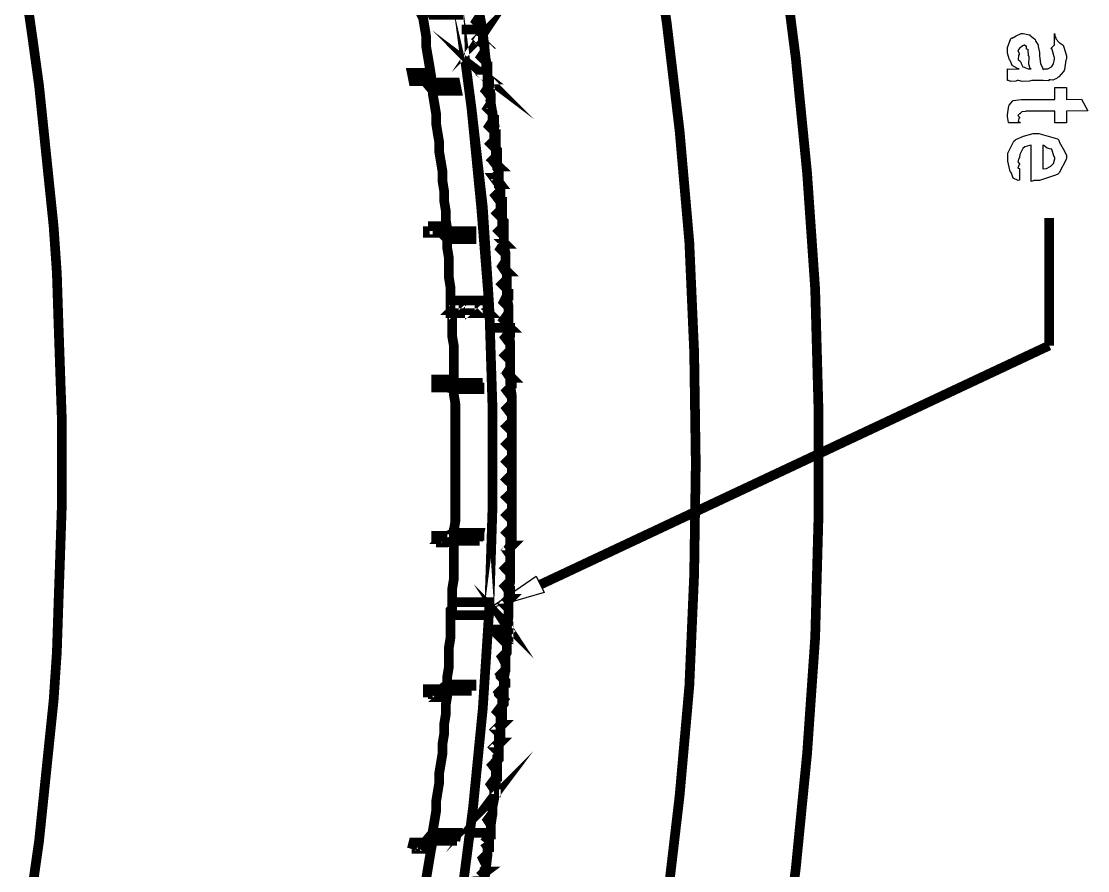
# Model space of a CAD drawing. Extents: x 0.1 to 11.6, y 0.3 to 16.2.
# Drawn here: x 6.293 to 7.395, y 5.406 to 6.283 of the extents above; entities that cross this region are included whole.
import ezdxf

# ---------------------------------------------------------------- set-up
doc = ezdxf.new("R2010")
doc.units = 0
doc.header["$MEASUREMENT"] = 0

msp = doc.modelspace()

# ---------------------------------------------------------------- linework, layer by layer
at = {"color": 0, "const_width": 0.01}
for points in [[(6.96001, 5.37001), (6.97331, 5.48335), (6.98335, 5.59668), (6.98833, 5.71164), (6.99001, 5.82667), (6.98833, 5.94168), (6.98335, 6.05501), (6.97331, 6.16997), (6.96001, 6.28168), (6.94336, 6.39333)], [(7.07835, 5.29167), (7.09332, 5.40831), (7.10499, 5.52669), (7.11333, 5.64665), (7.11664, 5.76665), (7.11664, 5.88667), (7.11333, 6.00667), (7.10499, 6.12668), (7.09332, 6.24501), (7.07835, 6.36165)], [(6.77165, 6.25168), (6.76833, 6.24669), (6.77333, 6.24164), (6.77001, 6.27165), (6.76167, 6.31999)], [(6.30501, 5.38997), (6.31168, 5.43668), (6.31668, 5.48503), (6.32167, 5.53331), (6.32667, 5.58165), (6.33003, 5.63167), (6.33165, 5.68001), (6.33333, 5.72835), (6.33501, 5.77832), (6.33501, 5.82667), (6.33501, 5.87668), (6.33333, 5.92503), (6.33165, 5.97331), (6.33003, 6.02333), (6.32667, 6.07167), (6.32167, 6.12001), (6.31668, 6.16835), (6.31168, 6.21669), (6.30501, 6.26497), (6.29833, 6.31168)], [(6.71669, 6.22), (6.71669, 6.22667), (6.715, 6.23665), (6.71332, 6.24669), (6.71164, 6.25667), (6.71164, 6.26665), (6.71001, 6.27669), (6.70833, 6.28668), (6.70665, 6.28999), (6.74501, 6.28999), (6.74501, 6.29167), (6.74501, 6.29335), (6.74501, 6.29497), (6.74501, 6.29665), (6.74333, 6.29833), (6.74333, 6.30003), (6.74333, 6.30165), (6.70503, 6.30165)], [(6.76497, 6.26497), (6.76665, 6.26497), (6.77001, 6.27001), (6.76497, 6.26497), (6.77001, 6.25999)], [(6.76665, 6.29497), (6.76665, 6.29335), (6.76665, 6.29167), (6.76665, 6.28999), (6.76665, 6.28836), (6.76335, 6.28331), (6.76833, 6.27832), (6.76833, 6.27669), (6.76833, 6.27501), (6.74832, 6.27501), (6.76833, 6.27501), (6.76833, 6.27669), (6.76833, 6.27832), (6.76335, 6.28331)], [(6.76335, 6.28331), (6.76665, 6.28836)], [(6.76833, 6.27832), (6.77001, 6.27832)], [(6.76833, 6.27501), (6.77001, 6.27501)], [(6.76833, 6.27501), (6.77001, 6.27501)], [(6.76833, 6.27501), (6.77001, 6.27501)], [(6.77832, 6.20665), (6.77669, 6.21669), (6.77669, 6.21832), (6.77669, 6.22), (6.77501, 6.22), (6.77501, 6.22168), (6.77501, 6.22331), (6.77669, 6.22331), (6.77001, 6.22835), (6.77501, 6.22331), (6.77501, 6.23503), (6.77333, 6.23503)], [(6.76833, 6.24669), (6.77165, 6.25168), (6.77165, 6.25331), (6.77165, 6.25499), (6.77165, 6.25667), (6.77165, 6.25836), (6.77001, 6.25999), (6.77165, 6.25999), (6.76665, 6.26497)], [(6.77001, 6.27001), (6.77165, 6.27001)], [(6.77165, 6.25999), (6.77165, 6.25836), (6.77165, 6.25667), (6.77165, 6.25499), (6.77165, 6.25331), (6.77165, 6.25168)], [(6.77001, 6.22835), (6.77333, 6.23503), (6.77333, 6.23665), (6.77333, 6.23833), (6.77333, 6.24001), (6.77333, 6.24164), (6.76833, 6.24669)], [(6.77001, 6.22835), (6.77501, 6.23503), (6.77501, 6.23665), (6.77333, 6.23665), (6.77333, 6.23833), (6.77333, 6.24001), (6.77333, 6.24164)], [(6.77333, 6.24164), (6.77501, 6.24164)], [(6.74164, 6.22), (6.71669, 6.22), (6.71001, 6.22999), (6.69667, 6.22999), (6.69835, 6.22168), (6.71001, 6.22168)], [(6.69667, 6.22999), (6.71001, 6.22999), (6.71669, 6.22)], [(6.71001, 6.22999), (6.71001, 6.22168), (6.71832, 6.21164)], [(6.70335, 6.22667), (6.70335, 6.22499)], [(6.70335, 6.22499), (6.70503, 6.22499)], [(6.71669, 6.22), (6.71832, 6.22)], [(6.71669, 6.22), (6.71832, 6.22)], [(6.74164, 6.22), (6.74333, 6.21164)], [(6.77832, 6.20503), (6.77832, 6.20665), (6.77333, 6.21164), (6.77669, 6.21669), (6.77669, 6.21832), (6.77669, 6.22), (6.77669, 6.22168), (6.77669, 6.22331)], [(6.73335, 6.06668), (6.73335, 6.06836), (6.73167, 6.07835), (6.73167, 6.08832), (6.72999, 6.09831), (6.72999, 6.10835), (6.72835, 6.11833), (6.72835, 6.12831), (6.72667, 6.13835), (6.72499, 6.14833), (6.72499, 6.15831), (6.72331, 6.16835), (6.72168, 6.17833), (6.72168, 6.18832), (6.72, 6.19835), (6.71832, 6.20833), (6.71832, 6.21164)], [(6.77669, 6.21669), (6.77333, 6.21164), (6.77832, 6.20503), (6.77832, 6.20335), (6.77832, 6.20167), (6.77832, 6.19997), (6.77832, 6.19835)], [(6.77333, 6.21164), (6.77501, 6.21164)], [(6.77501, 6.19336), (6.77832, 6.19835), (6.77832, 6.19997), (6.77832, 6.20167), (6.77832, 6.20335), (6.77832, 6.20503), (6.77832, 6.20665)], [(6.78168, 6.16997), (6.78168, 6.17503), (6.78168, 6.18001), (6.78, 6.18001), (6.78, 6.18164), (6.78, 6.18332), (6.78, 6.185), (6.78, 6.18668), (6.78, 6.18832), (6.77501, 6.19336)], [(6.77669, 6.17503), (6.78168, 6.18001), (6.78168, 6.18164), (6.78, 6.18164), (6.78, 6.18332), (6.78, 6.185), (6.78, 6.18668), (6.78, 6.18832)], [(6.78, 6.18832), (6.78168, 6.18832)], [(6.78, 6.18001), (6.77669, 6.17503), (6.78168, 6.16997)], [(6.785, 6.14501), (6.785, 6.14665), (6.78331, 6.14665), (6.78331, 6.14833), (6.78331, 6.15001), (6.78331, 6.15169), (6.78331, 6.16168), (6.78168, 6.16336), (6.78168, 6.16499), (6.78168, 6.16667), (6.78168, 6.16835), (6.78168, 6.16997), (6.77669, 6.17503)], [(6.78168, 6.16997), (6.78168, 6.16835), (6.78168, 6.16667), (6.78331, 6.16667), (6.78331, 6.16499), (6.78331, 6.16336), (6.78331, 6.16168), (6.77832, 6.15668), (6.78331, 6.15169), (6.77832, 6.15668)], [(6.78331, 6.16168), (6.77832, 6.15668)], [(6.78331, 6.16168), (6.785, 6.16168)], [(6.78168, 6.12169), (6.78668, 6.12668), (6.78668, 6.12831), (6.78668, 6.12999), (6.785, 6.13167), (6.785, 6.13336), (6.78668, 6.13336), (6.78, 6.13997), (6.785, 6.14501)], [(6.78331, 6.15169), (6.785, 6.15001), (6.785, 6.14833), (6.785, 6.14665), (6.785, 6.14501), (6.78, 6.13997), (6.785, 6.13336), (6.785, 6.14501)], [(6.78331, 6.15169), (6.785, 6.15169)], [(6.78, 6.13997), (6.78168, 6.13997)], [(6.78668, 6.13336), (6.78668, 6.13167), (6.78668, 6.12999), (6.78668, 6.12831), (6.78668, 6.12668)], [(6.78836, 6.09831), (6.78836, 6.10835), (6.78836, 6.11003), (6.78836, 6.11165), (6.78668, 6.11333), (6.78668, 6.11501), (6.78168, 6.12169), (6.78331, 6.12169), (6.78668, 6.12668)], [(6.78331, 6.12169), (6.785, 6.12169)], [(6.78668, 6.11501), (6.78836, 6.11501), (6.78331, 6.12169)], [(6.78668, 6.11664), (6.78668, 6.125), (6.78668, 6.12668)], [(6.78836, 6.11501), (6.78836, 6.11333), (6.78836, 6.11165), (6.78836, 6.11003), (6.78836, 6.10835), (6.78331, 6.10335), (6.78836, 6.09668), (6.78331, 6.10335), (6.78836, 6.10835)], [(6.78331, 6.10335), (6.785, 6.10335)], [(6.79167, 6.06168), (6.79167, 6.07167), (6.78999, 6.07335), (6.78999, 6.07497), (6.78999, 6.07667), (6.78999, 6.07835), (6.78999, 6.08003), (6.785, 6.08501), (6.78999, 6.09), (6.78999, 6.09169), (6.78999, 6.09332), (6.78999, 6.095), (6.78999, 6.09668), (6.78836, 6.09668), (6.78836, 6.095), (6.78836, 6.09332), (6.78999, 6.09332), (6.78999, 6.09169), (6.78999, 6.09), (6.78999, 6.08003)], [(6.78999, 6.09), (6.785, 6.08501), (6.78999, 6.08003)], [(6.78836, 6.09668), (6.78999, 6.09668)], [(6.78999, 6.08003), (6.78999, 6.07835), (6.79167, 6.07667), (6.79167, 6.07497), (6.79167, 6.07335), (6.79167, 6.07167), (6.78668, 6.06668), (6.79167, 6.06168)], [(6.785, 6.08501), (6.78668, 6.08501)], [(7.35499, 5.94835), (7.35499, 6.08003)], [(6.75836, 6.05832), (6.75836, 6.06668), (6.73335, 6.06668), (6.72667, 6.07167), (6.71332, 6.07167), (6.72499, 6.07167), (6.73167, 6.06668)], [(6.71332, 6.07167), (6.71332, 6.065), (6.72667, 6.065)], [(6.72, 6.06836), (6.71832, 6.06836), (6.72, 6.06836), (6.72, 6.06668)], [(6.72499, 6.07167), (6.72667, 6.065), (6.73335, 6.05832)], [(6.73335, 6.06668), (6.73503, 6.06668)], [(6.73335, 6.06668), (6.73503, 6.06668)], [(6.73335, 6.06668), (6.73503, 6.06668)], [(6.75836, 6.06668), (6.75999, 6.06668)], [(6.79167, 6.07167), (6.78668, 6.06668)], [(6.79335, 6.04335), (6.79167, 6.05333), (6.79167, 6.05501), (6.79167, 6.05664), (6.79167, 6.05832), (6.79167, 6.06), (6.79167, 6.06168), (6.78668, 6.06668)], [(6.79167, 6.07167), (6.79335, 6.07167)], [(6.73665, 5.99501), (6.73665, 5.99832), (6.73665, 6.00836), (6.73503, 6.01833), (6.73503, 6.02832), (6.73503, 6.03836), (6.73335, 6.04833), (6.73335, 6.05832)], [(6.75836, 6.05832), (6.75999, 6.05832)], [(6.79167, 6.06168), (6.79167, 6.06), (6.79167, 6.05832), (6.79167, 6.05664), (6.79167, 6.05501), (6.79335, 6.05333), (6.79167, 6.05333), (6.78836, 6.04833), (6.79335, 6.04335)], [(6.79335, 6.05333), (6.78836, 6.04833)], [(6.79335, 6.04335), (6.79335, 6.04167), (6.79335, 6.03999), (6.79335, 6.03836), (6.79335, 6.03668), (6.79335, 6.035), (6.78999, 6.03), (6.79335, 6.02501), (6.79497, 6.02333), (6.79497, 6.02165), (6.79497, 6.02001), (6.79497, 6.01833), (6.79497, 6.01665), (6.78999, 6.01167), (6.79497, 6.00667), (6.79497, 6.00499), (6.79497, 6.00331), (6.79497, 6.00168), (6.79497, 6), (6.79167, 5.99333), (6.79665, 5.98833), (6.79665, 5.98665), (6.79665, 5.98503), (6.79665, 5.98335), (6.79665, 5.98167), (6.79167, 5.97499), (6.79665, 5.97), (6.79665, 5.96832), (6.79665, 5.96669), (6.77669, 5.96669), (6.79665, 5.96669), (6.79665, 5.965), (6.79665, 5.96332), (6.79665, 5.96164), (6.79335, 5.95665), (6.79833, 5.94997), (6.79833, 5.94835), (6.79833, 5.94667), (6.79833, 5.94499), (6.79833, 5.94336), (6.79335, 5.93832), (6.79833, 5.93332)], [(6.79335, 6.02501), (6.79335, 6.02669), (6.79335, 6.035), (6.79335, 6.03668), (6.79335, 6.03836), (6.79335, 6.03999), (6.79335, 6.04167), (6.79335, 6.04335), (6.78836, 6.04833)], [(6.79335, 6.035), (6.78999, 6.03), (6.79497, 6.02501), (6.79335, 6.02501)], [(6.78999, 6.03), (6.79167, 6.03)], [(6.79497, 6.02501), (6.79497, 6.02333), (6.79497, 6.02165), (6.79497, 6.02001), (6.79497, 6.01833), (6.79497, 6.01665)], [(6.79497, 6.01665), (6.78999, 6.01167), (6.79497, 6.00667)], [(6.78999, 6.01167), (6.79167, 6.01167)], [(6.79497, 6.00667), (6.79497, 6.01665)], [(6.79665, 6), (6.79167, 5.99333)], [(6.79497, 6.00667), (6.79497, 6.00499), (6.79497, 6.00331), (6.79497, 6.00168), (6.79665, 6.00168), (6.79665, 6), (6.79497, 6)], [(6.79665, 5.98833), (6.79497, 5.99832)], [(6.77501, 5.99501), (6.73665, 5.99501)], [(6.77669, 5.98167), (6.77669, 5.98335), (6.77669, 5.98503), (6.77669, 5.98665), (6.77669, 5.98833), (6.77669, 5.99001), (6.77501, 5.99164), (6.77501, 5.99333), (6.77501, 5.99501)], [(6.77669, 5.98833), (6.77832, 5.98833)], [(6.77669, 5.98833), (6.77832, 5.98833)], [(6.79665, 5.98833), (6.79167, 5.99333)], [(6.79167, 5.97499), (6.79335, 5.97499), (6.79665, 5.98167), (6.79665, 5.98335), (6.79665, 5.98503), (6.79665, 5.98665), (6.79665, 5.98833)], [(6.74001, 5.91), (6.74001, 5.91835), (6.74001, 5.92833), (6.74001, 5.93832), (6.74001, 5.94835), (6.73833, 5.95833), (6.73833, 5.96832), (6.73833, 5.97835), (6.73833, 5.98167)], [(6.74001, 5.98665), (6.74001, 5.98503)], [(6.75667, 5.98665), (6.75667, 5.98503)], [(6.77333, 5.98665), (6.77333, 5.98503)], [(6.77669, 5.98167), (6.77832, 5.98167)], [(6.79665, 5.98167), (6.79833, 5.98167)], [(6.79665, 5.97), (6.79665, 5.97667), (6.79665, 5.97999)], [(6.79335, 5.97499), (6.79665, 5.97), (6.79665, 5.96832), (6.79833, 5.96669), (6.79665, 5.96669), (6.79833, 5.96669), (6.79833, 5.965), (6.79833, 5.96332), (6.79833, 5.96164), (6.79665, 5.96164)], [(6.79665, 5.97), (6.79833, 5.97)], [(6.79833, 5.96669), (6.80003, 5.96669)], [(6.79833, 5.96164), (6.79335, 5.95665), (6.79833, 5.94997)], [(6.79335, 5.95665), (6.79497, 5.95665)], [(6.79833, 5.95167), (6.79665, 5.96164)], [(6.79665, 5.66997), (6.79167, 5.66336), (6.79665, 5.66997), (6.79665, 5.67165), (6.79665, 5.67333), (6.79665, 5.67503), (6.79665, 5.67665), (6.79167, 5.68164), (6.79665, 5.68668), (6.79665, 5.68832), (6.79665, 5.69), (6.79665, 5.69168), (6.79665, 5.69336), (6.79665, 5.69499), (6.79335, 5.69997), (6.79833, 5.70503), (6.79833, 5.70665), (6.79833, 5.70833), (6.79833, 5.71001), (6.79833, 5.71164), (6.79833, 5.71332), (6.79335, 5.71832), (6.79833, 5.72331), (6.79833, 5.72499), (6.79833, 5.72667), (6.79833, 5.72835), (6.79833, 5.72999), (6.79833, 5.73167), (6.79497, 5.73665), (6.79833, 5.74164), (6.79833, 5.74333), (6.79833, 5.74501), (6.80003, 5.74501), (6.80003, 5.74669), (6.80003, 5.74832), (6.80003, 5.75), (6.79497, 5.75499), (6.80003, 5.75999), (6.80003, 5.76167), (6.80003, 5.76335), (6.80003, 5.76497), (6.80003, 5.76665), (6.80003, 5.76833), (6.79497, 5.77333), (6.80003, 5.77832), (6.80003, 5.78), (6.80003, 5.78168), (6.80003, 5.78331), (6.80003, 5.785), (6.80003, 5.78668), (6.79497, 5.79167), (6.80003, 5.79665), (6.80003, 5.79833), (6.80003, 5.80003), (6.80003, 5.80165), (6.80003, 5.80333), (6.80003, 5.80501), (6.79497, 5.81), (6.80003, 5.815), (6.80003, 5.81668), (6.80003, 5.81836), (6.80003, 5.81999), (6.80003, 5.82167), (6.80003, 5.82335), (6.79497, 5.82835), (6.80003, 5.83333), (6.80003, 5.83501), (6.80003, 5.83664), (6.80003, 5.83832), (6.80003, 5.84), (6.80003, 5.84169), (6.79497, 5.84668), (6.80003, 5.85167), (6.80003, 5.85335), (6.80003, 5.85499), (6.80003, 5.85667), (6.80003, 5.85835), (6.80003, 5.86003), (6.79497, 5.86501), (6.80003, 5.87001), (6.80003, 5.87169), (6.80003, 5.87332), (6.80003, 5.875), (6.80003, 5.87668), (6.79497, 5.88336), (6.80003, 5.88835), (6.80003, 5.88997), (6.80003, 5.89165), (6.80003, 5.89333), (6.80003, 5.89501), (6.79497, 5.90169), (6.80003, 5.90668), (6.80003, 5.90831), (6.79833, 5.91), (6.79833, 5.91168), (6.79833, 5.91336), (6.79833, 5.91499), (6.79497, 5.91997), (6.79833, 5.92503), (6.79833, 5.92665), (6.79833, 5.92833), (6.79833, 5.93001), (6.79833, 5.93164), (6.79833, 5.93332), (6.79335, 5.93832), (6.79833, 5.94336), (6.79833, 5.94499), (6.79833, 5.94667), (6.79833, 5.94835), (6.79833, 5.94997)], [(6.79833, 5.93332), (6.79833, 5.94336)], [(6.79833, 5.94336), (6.80003, 5.94336)], [(6.83003, 5.70167), (7.35499, 5.94835)], [(6.79833, 5.91499), (6.80003, 5.91499), (6.79497, 5.91997), (6.79833, 5.92503), (6.79833, 5.92665), (6.79833, 5.92833), (6.79833, 5.93001), (6.79833, 5.93164), (6.79833, 5.93332)], [(6.79335, 5.93832), (6.79497, 5.93832)], [(6.79833, 5.91499), (6.79833, 5.92503)], [(6.79833, 5.92503), (6.80003, 5.92503)], [(6.76497, 5.91), (6.76665, 5.91), (6.74001, 5.91), (6.73335, 5.91336), (6.72168, 5.91336), (6.72168, 5.91168), (6.72168, 5.905), (6.73335, 5.905)], [(6.72168, 5.91168), (6.73335, 5.91168), (6.74001, 5.91)], [(6.72835, 5.91), (6.72667, 5.91), (6.72667, 5.90831), (6.72835, 5.90831)], [(6.73335, 5.91168), (6.73335, 5.905), (6.74001, 5.90332)], [(6.74001, 5.91), (6.74164, 5.91)], [(6.76665, 5.91), (6.76665, 5.90332), (6.76497, 5.90332)], [(6.79497, 5.91997), (6.79665, 5.91997)], [(6.79497, 5.90169), (6.80003, 5.90668), (6.80003, 5.90831), (6.80003, 5.91), (6.80003, 5.91168), (6.80003, 5.91336), (6.80003, 5.91499)], [(6.74001, 5.75499), (6.74001, 5.75667), (6.74164, 5.76665), (6.74164, 5.77669), (6.74164, 5.78668), (6.74164, 5.79665), (6.74164, 5.80832), (6.74164, 5.81668), (6.74164, 5.82667), (6.74164, 5.83832), (6.74164, 5.84831), (6.74164, 5.85835), (6.74164, 5.86833), (6.74164, 5.87831), (6.74164, 5.88835), (6.74001, 5.89833), (6.74001, 5.90332)], [(6.80003, 5.89501), (6.79497, 5.90169)], [(6.80003, 5.89665), (6.79833, 5.90668)], [(6.80003, 5.90668), (6.80165, 5.90668)], [(6.80003, 5.88835), (6.79497, 5.88336)], [(6.80003, 5.89501), (6.80003, 5.89333), (6.80003, 5.89165), (6.80003, 5.88997), (6.80003, 5.88835)], [(6.80003, 5.87831), (6.80003, 5.88835)], [(6.79497, 5.88336), (6.80003, 5.87668), (6.80003, 5.875), (6.80003, 5.87332), (6.80003, 5.87169), (6.80003, 5.87001)], [(6.80003, 5.87001), (6.79497, 5.86501), (6.80003, 5.86003)], [(6.80003, 5.87668), (6.80165, 5.87668)], [(6.80003, 5.86003), (6.80003, 5.87001)], [(6.79497, 5.86501), (6.79665, 5.86501)], [(6.80003, 5.86003), (6.80003, 5.85835), (6.80003, 5.85667), (6.80003, 5.85499), (6.80003, 5.85335), (6.80003, 5.85167)], [(6.80003, 5.85167), (6.79665, 5.84668), (6.79497, 5.84668)], [(6.80003, 5.84169), (6.79665, 5.84668)], [(6.80003, 5.84169), (6.80003, 5.85167)], [(6.80003, 5.83333), (6.79665, 5.82835), (6.79497, 5.82835)], [(6.80003, 5.84169), (6.80003, 5.84), (6.80003, 5.83832), (6.80003, 5.83664), (6.80003, 5.83501), (6.80003, 5.83333)], [(6.80003, 5.82335), (6.80003, 5.82667), (6.80003, 5.83333)], [(6.79665, 5.82835), (6.80003, 5.82335)], [(6.80003, 5.82335), (6.80003, 5.82167), (6.80003, 5.81999), (6.80003, 5.81836), (6.80003, 5.81668), (6.80003, 5.815)], [(6.79665, 5.81), (6.80003, 5.815)], [(6.80003, 5.80501), (6.80003, 5.815)], [(6.80003, 5.80501), (6.79665, 5.81), (6.79497, 5.81)], [(6.79665, 5.81), (6.79833, 5.81)], [(6.80003, 5.80501), (6.80003, 5.80333), (6.80003, 5.80165), (6.80003, 5.80003), (6.80003, 5.79833), (6.80003, 5.79665)], [(6.80003, 5.79665), (6.79497, 5.79167), (6.80003, 5.78668)], [(6.79497, 5.79167), (6.79665, 5.79167)], [(6.80003, 5.78668), (6.80003, 5.79665)], [(6.80003, 5.78668), (6.80003, 5.785), (6.80003, 5.78331), (6.80003, 5.78168), (6.80003, 5.78), (6.80003, 5.77832), (6.79497, 5.77333)], [(6.80003, 5.76833), (6.80003, 5.77669), (6.80003, 5.77832)], [(6.80003, 5.77832), (6.80165, 5.77832)], [(6.80003, 5.76833), (6.79497, 5.77333)], [(6.80003, 5.76833), (6.80003, 5.76665), (6.80003, 5.76497), (6.80003, 5.76335), (6.80003, 5.76167), (6.80003, 5.75999)], [(6.80003, 5.74164), (6.80003, 5.74333), (6.80003, 5.74501), (6.80003, 5.74669), (6.80003, 5.74832), (6.80003, 5.75), (6.79497, 5.75499), (6.80003, 5.75999)], [(6.80003, 5.75), (6.80003, 5.75999)], [(6.72835, 5.75), (6.72667, 5.74832), (6.72835, 5.74832), (6.72835, 5.74669)], [(6.73335, 5.75168), (6.72168, 5.75168), (6.72168, 5.74501)], [(6.72168, 5.74501), (6.72331, 5.74501)], [(6.74001, 5.75499), (6.73335, 5.75168), (6.73335, 5.74501)], [(6.73833, 5.68332), (6.73833, 5.68668), (6.73833, 5.69667), (6.74001, 5.70665), (6.74001, 5.71669), (6.74001, 5.72667), (6.74001, 5.73665), (6.74001, 5.74669)], [(6.76497, 5.74669), (6.76665, 5.75499), (6.74001, 5.75499), (6.74001, 5.74669)], [(6.74001, 5.74669), (6.74164, 5.74669)], [(6.76665, 5.75499), (6.76665, 5.74669)], [(6.76665, 5.75499), (6.76833, 5.75499)], [(6.79497, 5.75499), (6.79665, 5.75499)], [(6.80003, 5.75), (6.80165, 5.75)], [(6.79497, 5.73665), (6.80003, 5.74164), (6.79833, 5.74164)], [(6.79833, 5.72331), (6.79833, 5.72499), (6.79833, 5.72667), (6.79833, 5.72835), (6.79833, 5.72999), (6.79833, 5.73167), (6.79497, 5.73665)], [(6.79833, 5.73167), (6.79833, 5.74164)], [(6.79497, 5.71832), (6.79833, 5.72331)], [(6.79833, 5.73167), (6.80003, 5.73167)], [(6.79833, 5.71332), (6.79833, 5.72331)], [(6.79833, 5.70503), (6.79833, 5.70665), (6.79833, 5.70833), (6.79833, 5.71001), (6.79833, 5.71164), (6.79833, 5.71332), (6.79497, 5.71832), (6.79335, 5.71832)], [(6.79833, 5.71332), (6.80003, 5.71332)], [(6.79833, 5.70503), (6.79335, 5.69997), (6.79833, 5.69499)], [(6.79665, 5.69499), (6.79833, 5.70503)], [(6.78999, 5.64501), (6.79497, 5.65169), (6.79497, 5.65332), (6.79497, 5.655), (6.77501, 5.655), (6.79497, 5.655), (6.79665, 5.65332), (6.79665, 5.655), (6.79665, 5.65668), (6.79665, 5.65831), (6.79497, 5.65831), (6.79167, 5.66336), (6.79665, 5.65831)], [(6.79335, 5.69997), (6.79497, 5.69997)], [(6.79665, 5.69499), (6.79833, 5.69499), (6.79833, 5.69336), (6.79833, 5.69168), (6.79833, 5.69), (6.79833, 5.68832), (6.79833, 5.68668)], [(6.77669, 5.68332), (6.77832, 5.68332)], [(6.77669, 5.66997), (6.77669, 5.67165), (6.77669, 5.67333), (6.77669, 5.67503), (6.77669, 5.67665), (6.77669, 5.67833), (6.77669, 5.68001), (6.77669, 5.68164), (6.77669, 5.68332)], [(6.79335, 5.68164), (6.79833, 5.68668), (6.79665, 5.68668)], [(6.79665, 5.67665), (6.79335, 5.68164), (6.79167, 5.68164)], [(6.79665, 5.67665), (6.79665, 5.68668)], [(6.34999, 4.35499), (6.39833, 4.41997), (6.44336, 4.48833), (6.48503, 4.56), (6.52669, 4.63835), (6.565, 4.72), (6.59831, 4.80165), (6.63167, 4.89165), (6.66168, 4.98335), (6.68668, 5.07497), (6.71001, 5.17165), (6.72999, 5.27001), (6.74669, 5.36833), (6.75999, 5.47168), (6.77001, 5.57335), (6.77669, 5.67665), (6.77001, 5.57335), (6.75999, 5.47168), (6.74669, 5.36833)], [(6.73335, 5.59831), (6.73335, 5.60667), (6.73503, 5.61664), (6.73503, 5.62668), (6.73503, 5.63667), (6.73665, 5.64665), (6.73665, 5.65668), (6.73665, 5.66667), (6.73833, 5.66997)], [(6.73665, 5.66997), (6.73833, 5.66997), (6.77669, 5.66997), (6.77501, 5.66997)], [(6.74001, 5.67333), (6.74001, 5.67165)], [(6.75667, 5.67333), (6.75667, 5.67165)], [(6.77333, 5.67333), (6.77333, 5.67165)], [(6.77669, 5.67665), (6.77832, 5.67665)], [(6.77669, 5.67665), (6.77832, 5.67665)], [(6.77669, 5.67665), (6.77832, 5.67665)], [(6.79335, 5.62169), (6.79335, 5.62831), (6.79497, 5.63167), (6.79497, 5.63336), (6.79497, 5.63499), (6.79497, 5.63667), (6.79497, 5.63835), (6.79497, 5.63997), (6.79497, 5.65001), (6.79497, 5.65169), (6.79665, 5.65332), (6.79497, 5.655), (6.79497, 5.65668), (6.79497, 5.65831), (6.79665, 5.66835)], [(6.79665, 5.67665), (6.79665, 5.67503), (6.79665, 5.67333), (6.79665, 5.67165), (6.79665, 5.66997)], [(6.79167, 5.66336), (6.79335, 5.66336)], [(6.79167, 5.64501), (6.79497, 5.65001), (6.79497, 5.65169)], [(6.78168, 5.48335), (6.77669, 5.47667), (6.78168, 5.48167), (6.78168, 5.48335), (6.78168, 5.48503), (6.78168, 5.48665), (6.78168, 5.48833), (6.78168, 5.49001), (6.77832, 5.49501), (6.78331, 5.50168), (6.78331, 5.50331), (6.78331, 5.50499), (6.78331, 5.50667), (6.785, 5.50667), (6.785, 5.50836), (6.78, 5.51497), (6.785, 5.52001), (6.785, 5.52165), (6.785, 5.52333), (6.78668, 5.52501), (6.78668, 5.52669), (6.78668, 5.52832), (6.78168, 5.53331), (6.78668, 5.53836), (6.78668, 5.53999), (6.78668, 5.54167), (6.78836, 5.54167), (6.78836, 5.54335), (6.78836, 5.54497), (6.78836, 5.54665), (6.78331, 5.55165), (6.78836, 5.55664), (6.78836, 5.55832), (6.78836, 5.56), (6.78836, 5.56168), (6.78999, 5.56168), (6.78999, 5.56332), (6.78999, 5.565), (6.785, 5.56999), (6.78999, 5.57667), (6.78999, 5.57835), (6.78999, 5.58003), (6.78999, 5.58165), (6.79167, 5.58333), (6.78668, 5.59), (6.79167, 5.595), (6.79167, 5.59668), (6.79167, 5.59831), (6.79167, 5.59999), (6.79167, 5.60167), (6.79167, 5.60335), (6.78836, 5.60835), (6.79335, 5.61333), (6.79335, 5.61501), (6.79335, 5.61664), (6.79335, 5.61833), (6.79335, 5.62001), (6.79335, 5.62169), (6.78999, 5.62668), (6.79497, 5.63167), (6.79497, 5.63336), (6.79497, 5.63499), (6.79497, 5.63667), (6.79497, 5.63835), (6.79497, 5.63997), (6.78999, 5.64501), (6.79167, 5.64501), (6.79497, 5.63997)], [(6.78999, 5.62668), (6.79497, 5.63167)], [(6.79335, 5.62001), (6.78999, 5.62668)], [(6.79335, 5.62169), (6.79335, 5.62001), (6.79335, 5.61833), (6.79335, 5.61664), (6.79335, 5.61501), (6.79335, 5.61333), (6.78836, 5.60667)], [(6.79335, 5.61333), (6.79167, 5.60335), (6.79335, 5.60167), (6.79335, 5.59999), (6.79167, 5.59999), (6.79167, 5.59831), (6.79167, 5.59668), (6.79167, 5.595)], [(6.79335, 5.61333), (6.79497, 5.61333)], [(6.78668, 5.58832), (6.79167, 5.595), (6.79167, 5.58333), (6.79167, 5.58165), (6.79167, 5.58003), (6.79167, 5.57835), (6.78999, 5.57667), (6.78999, 5.57497), (6.78999, 5.565), (6.78999, 5.56332), (6.78999, 5.56168), (6.78999, 5.56), (6.78999, 5.55832), (6.78999, 5.55664)], [(6.79335, 5.60167), (6.78836, 5.60667), (6.78836, 5.60835)], [(6.72667, 5.59332), (6.71332, 5.59332), (6.71332, 5.58501)], [(6.71832, 5.44499), (6.71832, 5.44667), (6.72, 5.45665), (6.72168, 5.46669), (6.72168, 5.47667), (6.72331, 5.48665), (6.72499, 5.49669), (6.72499, 5.50667), (6.72667, 5.51665), (6.72835, 5.52669), (6.72835, 5.53668), (6.72999, 5.54665), (6.72999, 5.55664), (6.73167, 5.56668), (6.73167, 5.57667), (6.73335, 5.58664), (6.73335, 5.59169)], [(6.73335, 5.59831), (6.72667, 5.59332), (6.72499, 5.58501)], [(6.75836, 5.59169), (6.75836, 5.59831), (6.73335, 5.59831), (6.73335, 5.59169)], [(6.73335, 5.59169), (6.73503, 5.59169)], [(6.75836, 5.59831), (6.75836, 5.59169)], [(6.72, 5.59), (6.72, 5.58832)], [(6.79167, 5.58333), (6.78668, 5.58832), (6.78668, 5.59)], [(6.785, 5.56999), (6.78999, 5.57497), (6.78999, 5.57667)], [(6.78999, 5.565), (6.785, 5.56999)], [(6.785, 5.55165), (6.78999, 5.55664), (6.78836, 5.55664)], [(6.78836, 5.54665), (6.785, 5.55165), (6.78331, 5.55165)], [(6.78836, 5.55664), (6.78836, 5.54665), (6.78836, 5.54497), (6.78836, 5.54335), (6.78836, 5.54167), (6.78836, 5.53999), (6.78836, 5.53836)], [(6.78668, 5.53836), (6.78668, 5.52832), (6.78668, 5.52669), (6.78668, 5.52501), (6.78668, 5.52333), (6.78668, 5.52165), (6.785, 5.52001), (6.78, 5.51497), (6.785, 5.50836)], [(6.78331, 5.53331), (6.78836, 5.53836), (6.78668, 5.53836)], [(6.78668, 5.52832), (6.78331, 5.53331), (6.78168, 5.53331)], [(6.78, 5.51497), (6.78168, 5.51497)], [(6.785, 5.52001), (6.78668, 5.52001)], [(6.785, 5.50999), (6.785, 5.52001)], [(6.785, 5.50836), (6.785, 5.50667), (6.785, 5.50499), (6.785, 5.50331), (6.78331, 5.50331), (6.78331, 5.50168), (6.78331, 5.49001)], [(6.77832, 5.49501), (6.78331, 5.50168)], [(6.78331, 5.49001), (6.77832, 5.49501)], [(6.78, 5.47168), (6.78168, 5.47999), (6.78168, 5.48167)], [(6.78168, 5.49001), (6.78331, 5.49001), (6.78331, 5.48833), (6.78331, 5.48665), (6.78168, 5.48665), (6.78168, 5.48503), (6.78168, 5.48335), (6.78168, 5.48167)], [(6.77669, 5.47667), (6.77832, 5.47667)], [(6.78, 5.47168), (6.78168, 5.47168)], [(6.77501, 5.45833), (6.78, 5.465)], [(6.75836, 5.44499), (6.75667, 5.44499), (6.77832, 5.44499), (6.77832, 5.44667), (6.77832, 5.44835), (6.77832, 5.44997), (6.77832, 5.45167), (6.77832, 5.45335), (6.77832, 5.45167), (6.77832, 5.44997), (6.77832, 5.44835), (6.77669, 5.44667), (6.77669, 5.44499), (6.75667, 5.44499)], [(6.77832, 5.45335), (6.77501, 5.45833)], [(6.70833, 5.375), (6.71001, 5.37831), (6.71164, 5.38835), (6.71164, 5.39833), (6.71332, 5.40831), (6.715, 5.41835), (6.71669, 5.42833), (6.71832, 5.43668)], [(6.71832, 5.44499), (6.71001, 5.435), (6.71001, 5.42833)], [(6.74333, 5.44499), (6.74164, 5.43668), (6.74333, 5.44499), (6.71832, 5.44499), (6.71669, 5.43668), (6.71832, 5.43668), (6.71669, 5.43668)], [(6.71669, 5.43668), (6.71832, 5.43668)], [(6.74164, 5.43668), (6.74333, 5.43668)], [(6.74333, 5.44499), (6.74501, 5.44499)], [(6.77165, 5.435), (6.77669, 5.44168), (6.77669, 5.44336), (6.77669, 5.44499), (6.77832, 5.44499), (6.77669, 5.44499), (6.75667, 5.44499)], [(6.75836, 5.44499), (6.75999, 5.44499)], [(6.75836, 5.44499), (6.75999, 5.44499)], [(6.75836, 5.44499), (6.75999, 5.44499)], [(6.77832, 5.44499), (6.77832, 5.44336), (6.77669, 5.44336), (6.77669, 5.44168), (6.77165, 5.435)], [(6.77501, 5.43001), (6.77669, 5.43001), (6.77669, 5.44168)], [(6.71001, 5.435), (6.69835, 5.435), (6.69667, 5.42833)], [(6.69667, 5.42833), (6.69835, 5.42833)], [(6.70503, 5.43164), (6.70335, 5.43164), (6.70335, 5.43001)], [(6.77001, 5.38167), (6.77501, 5.42333), (6.77501, 5.42503), (6.77501, 5.42665), (6.77501, 5.42833), (6.77501, 5.43001), (6.77165, 5.435), (6.77501, 5.43001), (6.77501, 5.42833), (6.77501, 5.42665), (6.77501, 5.42503), (6.77501, 5.42333), (6.77001, 5.41835), (6.77333, 5.41168), (6.77333, 5.41), (6.77333, 5.40831), (6.77333, 5.40668), (6.77333, 5.405)], [(6.77501, 5.42333), (6.77001, 5.41835), (6.77333, 5.41168), (6.77333, 5.41), (6.77333, 5.40831), (6.77165, 5.40668), (6.77165, 5.405), (6.76665, 5.40001)], [(6.77001, 5.41835), (6.77165, 5.41835)], [(6.77165, 5.405), (6.77333, 5.405), (6.76665, 5.40001), (6.77165, 5.39501)], [(6.77333, 5.41168), (6.77501, 5.41168)]]:
    msp.add_lwpolyline(points, dxfattribs=at)
for points in [[(6.74501, 6.29497), (6.75836, 6.19336), (6.77001, 6.09169), (6.77669, 5.98833), (6.76833, 6.09169), (6.75836, 6.19336), (6.74501, 6.29497)], [(6.76833, 6.27501), (6.76833, 6.27333), (6.77001, 6.27333), (6.77001, 6.27165), (6.77001, 6.27001), (6.76833, 6.27165), (6.76833, 6.27333), (6.76833, 6.27501)], [(6.70335, 6.22667), (6.70503, 6.22667), (6.70503, 6.22499), (6.70335, 6.22499), (6.70335, 6.22667)], [(6.74333, 6.21164), (6.74164, 6.22), (6.71669, 6.22), (6.71832, 6.21164), (6.74333, 6.21164)], [(6.77832, 6.19835), (6.77501, 6.19336), (6.78, 6.18832), (6.77832, 6.19835)], [(6.72, 6.06836), (6.72, 6.06668), (6.71832, 6.06668), (6.71832, 6.06836), (6.72, 6.06836)], [(6.75836, 6.05832), (6.75836, 6.06668), (6.73167, 6.06668), (6.73335, 6.05832), (6.75836, 6.05832)], [(6.74001, 5.98503), (6.74001, 5.98665), (6.73833, 5.98503), (6.74001, 5.98503)], [(6.73665, 5.99501), (6.73665, 5.99333), (6.73665, 5.99164), (6.73665, 5.99001), (6.73665, 5.98833), (6.73665, 5.98665), (6.73665, 5.98503), (6.73665, 5.98335), (6.73665, 5.98167), (6.77669, 5.98167), (6.77501, 5.98335), (6.77501, 5.98503), (6.77501, 5.98665), (6.77501, 5.98833), (6.77501, 5.99001), (6.77501, 5.99164), (6.77501, 5.99333), (6.77501, 5.99501), (6.73665, 5.99501)], [(6.75667, 5.98503), (6.75667, 5.98665), (6.75499, 5.98503), (6.75667, 5.98503)], [(6.77669, 5.67665), (6.78, 5.78), (6.78, 5.88499), (6.77669, 5.98833), (6.78, 5.88499), (6.78, 5.78), (6.77669, 5.67665)], [(6.74001, 5.98503), (6.74001, 5.98665), (6.74001, 5.98503)], [(6.75667, 5.98503), (6.75667, 5.98665), (6.75667, 5.98503)], [(6.77333, 5.98503), (6.77333, 5.98665), (6.77333, 5.98503)], [(6.77333, 5.98503), (6.77333, 5.98665), (6.77333, 5.98503)], [(6.72835, 5.91), (6.72835, 5.90831), (6.72667, 5.90831), (6.72667, 5.91), (6.72835, 5.91)], [(6.76497, 5.90332), (6.76497, 5.91), (6.74001, 5.91), (6.74001, 5.90332), (6.76497, 5.90332)], [(6.72168, 5.74501), (6.73335, 5.74501), (6.74001, 5.74669), (6.76497, 5.74669), (6.76665, 5.74669), (6.74001, 5.74669), (6.73335, 5.74501), (6.72168, 5.74501)], [(6.72835, 5.75), (6.72835, 5.74832), (6.72835, 5.74669), (6.72667, 5.74669), (6.72667, 5.74832), (6.72667, 5.75), (6.72835, 5.75)], [(6.73833, 5.68332), (6.73833, 5.68164), (6.73833, 5.68001), (6.73833, 5.67833), (6.73833, 5.67665), (6.73665, 5.67503), (6.73665, 5.67333), (6.73665, 5.67165), (6.73665, 5.66997), (6.77501, 5.66997), (6.77669, 5.67165), (6.77669, 5.67333), (6.77669, 5.67503), (6.77669, 5.67665), (6.77669, 5.67833), (6.77669, 5.68001), (6.77669, 5.68164), (6.77669, 5.68332), (6.73833, 5.68332)], [(6.74001, 5.67165), (6.74001, 5.67333), (6.74001, 5.67165)], [(6.74001, 5.67165), (6.74001, 5.67333), (6.74001, 5.67165)], [(6.75667, 5.67165), (6.75667, 5.67333), (6.75667, 5.67165)], [(6.75667, 5.67165), (6.75667, 5.67333), (6.75667, 5.67165)], [(6.77333, 5.67165), (6.77333, 5.67333), (6.77333, 5.67165)], [(6.77333, 5.67165), (6.77333, 5.67333), (6.77333, 5.67165)], [(6.71332, 5.58501), (6.72499, 5.58501), (6.73335, 5.59169), (6.75836, 5.59169), (6.73335, 5.59169), (6.72667, 5.58501), (6.71332, 5.58501)], [(6.72, 5.59), (6.72, 5.58832), (6.71832, 5.58832), (6.71832, 5.59), (6.72, 5.59)], [(6.78, 5.47168), (6.77669, 5.47667), (6.78, 5.47168), (6.78, 5.47), (6.78, 5.46832), (6.78, 5.46669), (6.78, 5.465), (6.77501, 5.45833), (6.77832, 5.45335), (6.78, 5.465), (6.78, 5.46669), (6.78, 5.46832), (6.78, 5.47), (6.78, 5.47168)], [(6.69667, 5.42833), (6.71001, 5.42833), (6.71669, 5.43668), (6.74164, 5.43668), (6.71669, 5.43668), (6.71001, 5.42833), (6.69667, 5.42833)], [(6.70335, 5.43164), (6.70503, 5.43164), (6.70503, 5.43001), (6.70335, 5.43001), (6.70335, 5.43164)]]:
    msp.add_lwpolyline(points, close=True, dxfattribs=at)
at = {"color": 0}
for points in [[(7.32417, 6.23438), (7.32226, 6.23449), (7.31685, 6.23763), (7.31506, 6.24208), (7.31461, 6.24283), (7.31396, 6.24349), (7.31201, 6.25049), (7.31201, 6.25282), (7.31201, 6.25618), (7.3156, 6.26551), (7.31635, 6.26628), (7.31674, 6.26611), (7.3209, 6.26833), (7.32611, 6.27083), (7.32785, 6.27083), (7.32835, 6.27072), (7.33469, 6.26942), (7.33524, 6.2691), (7.33513, 6.26899), (7.34033, 6.26503), (7.34065, 6.26454), (7.34093, 6.26329), (7.34369, 6.25868), (7.34392, 6.25803), (7.34364, 6.25738), (7.34511, 6.25108), (7.34521, 6.25022), (7.34494, 6.24772), (7.34597, 6.23986), (7.34814, 6.23525), (7.34847, 6.23438), (7.34836, 6.23432), (7.34874, 6.23356), (7.35015, 6.23438), (7.35064, 6.23438), (7.35064, 6.23438), (7.35351, 6.23415), (7.35742, 6.23639), (7.35781, 6.23676), (7.35781, 6.23676), (7.35938, 6.23942), (7.36063, 6.24431), (7.36063, 6.24588), (7.36003, 6.24653), (7.35824, 6.25435), (7.35781, 6.25478), (7.35769, 6.25472), (7.35667, 6.25543), (7.35969, 6.25846), (7.36063, 6.25868), (7.36063, 6.27083), (7.36063, 6.27083), (7.36122, 6.26693), (7.36193, 6.2665), (7.36208, 6.26519), (7.36544, 6.26144), (7.36947, 6.25879), (7.36996, 6.25782), (7.37022, 6.25667), (7.37278, 6.24761), (7.37278, 6.24457), (7.37235, 6.24311), (7.37076, 6.2334), (7.37039, 6.23264), (7.36974, 6.23144), (7.3649, 6.22607), (7.36431, 6.22569), (7.36313, 6.22467), (7.35883, 6.22244), (7.35607, 6.22299), (7.35519, 6.22288), (7.35449, 6.222), (7.34879, 6.22222), (7.34694, 6.22222), (7.33718, 6.22222), (7.33475, 6.22157), (7.32699, 6.22119), (7.32324, 6.22222), (7.322, 6.22222), (7.32053, 6.22163), (7.3156, 6.22119), (7.31287, 6.22222), (7.31201, 6.22222), (7.31201, 6.23438), (7.31287, 6.23383), (7.32135, 6.23438), (7.32417, 6.23438)], [(7.33632, 6.23438), (7.33556, 6.23449), (7.33393, 6.23899), (7.33447, 6.24599), (7.33436, 6.2474), (7.33356, 6.24772), (7.33339, 6.25424), (7.33328, 6.25456), (7.33306, 6.25439), (7.33154, 6.25467), (7.33171, 6.25743), (7.33154, 6.2576), (7.33094, 6.2576), (7.32958, 6.25868), (7.32915, 6.25868), (7.3285, 6.2584), (7.32568, 6.25672), (7.32547, 6.25629), (7.3246, 6.25603), (7.32275, 6.25319), (7.32417, 6.25017), (7.32417, 6.24914), (7.32346, 6.24815), (7.32303, 6.24393), (7.32557, 6.24169), (7.3259, 6.2411), (7.32611, 6.23986), (7.32785, 6.23622), (7.32949, 6.236), (7.32981, 6.23568), (7.32975, 6.23551), (7.33333, 6.23438), (7.33458, 6.23438), (7.33632, 6.23438)], [(7.32536, 6.17839), (7.31321, 6.17839), (7.31293, 6.17876), (7.31213, 6.18485), (7.31213, 6.18685), (7.31213, 6.18685), (7.31337, 6.19607), (7.31364, 6.19661), (7.31364, 6.19661), (7.31754, 6.20117), (7.31799, 6.20139), (7.31799, 6.20139), (7.32628, 6.20269), (7.32904, 6.20269), (7.36074, 6.20269), (7.36074, 6.21485), (7.37289, 6.21485), (7.37289, 6.20269), (7.38851, 6.2029), (7.39481, 6.19075), (7.37289, 6.19054), (7.37289, 6.17839), (7.36074, 6.17839), (7.36074, 6.19054), (7.33122, 6.19054), (7.33018, 6.19026), (7.32682, 6.19), (7.32667, 6.18989), (7.32639, 6.18956), (7.32503, 6.18815), (7.32493, 6.18793), (7.32428, 6.18778), (7.32281, 6.18604), (7.32428, 6.1844), (7.32428, 6.18381), (7.32368, 6.18311), (7.32297, 6.18007), (7.32514, 6.17893), (7.32536, 6.17839)], [(7.32433, 6.13097), (7.32433, 6.11925), (7.32286, 6.11899), (7.31776, 6.12131), (7.31597, 6.12651), (7.31543, 6.1275), (7.31461, 6.12821), (7.31218, 6.13894), (7.31218, 6.14247), (7.31218, 6.14703), (7.31868, 6.15961), (7.31999, 6.16069), (7.32064, 6.16108), (7.32844, 6.16467), (7.33854, 6.16743), (7.3419, 6.16743), (7.34424, 6.16732), (7.36356, 6.16183), (7.3649, 6.16069), (7.36529, 6.15881), (7.36953, 6.15164), (7.37294, 6.14497), (7.37294, 6.14268), (7.3725, 6.14057), (7.3655, 6.12668), (7.36404, 6.12554), (7.36171, 6.12429), (7.34489, 6.11882), (7.33931, 6.11882), (7.33865, 6.11849), (7.33649, 6.11779), (7.33649, 6.11882), (7.33649, 6.11882), (7.33649, 6.15528), (7.33479, 6.155), (7.32997, 6.15369), (7.3279, 6.15196), (7.32736, 6.15137), (7.32682, 6.1499), (7.32487, 6.14561), (7.32433, 6.14329), (7.32433, 6.14247), (7.32357, 6.14171), (7.32275, 6.13813), (7.32433, 6.13618), (7.32433, 6.13553), (7.32374, 6.13471), (7.32275, 6.13157), (7.32433, 6.13113), (7.32433, 6.13097)], [(7.34864, 6.15528), (7.34864, 6.13097), (7.34868, 6.13081), (7.35211, 6.13118), (7.35618, 6.13346), (7.35667, 6.13379), (7.35688, 6.13368), (7.35938, 6.13661), (7.36079, 6.14133), (7.36079, 6.1429), (7.36019, 6.14339), (7.35786, 6.15104), (7.35732, 6.15158), (7.35672, 6.15121), (7.35303, 6.15246), (7.3495, 6.15522), (7.34864, 6.15528)], [(6.83333, 5.69336), (6.77669, 5.67665), (6.82497, 5.71001), (6.83333, 5.69336)]]:
    msp.add_lwpolyline(points, close=True, dxfattribs=at)

doc.saveas('drawing.dxf')
